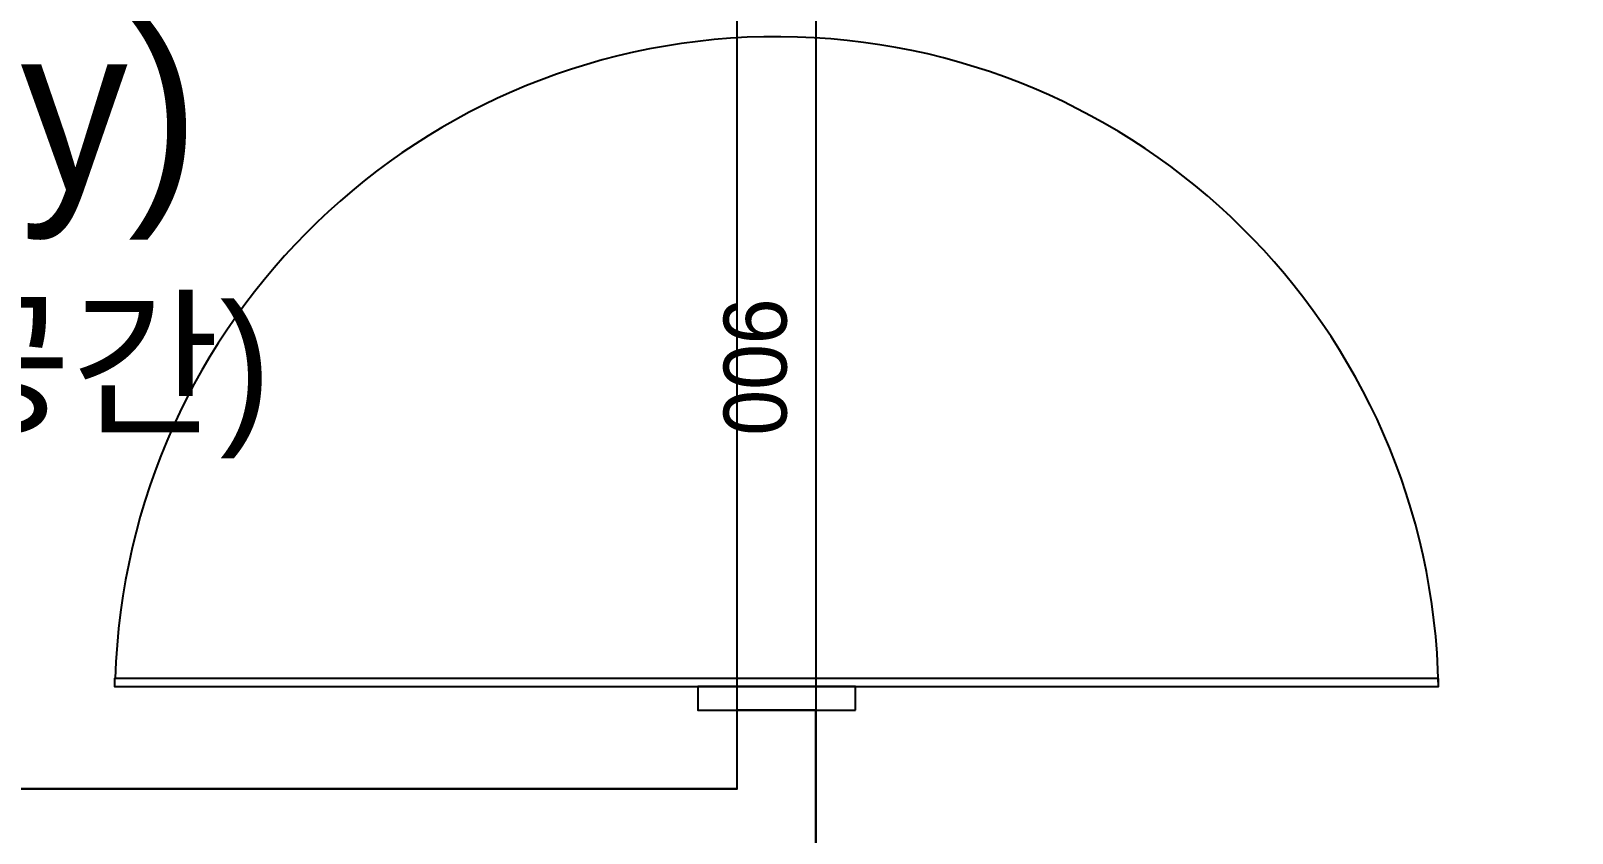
# Model space of a CAD drawing. Extents: x 11477420 to 23072185, y -28506554 to -14238804.
# Drawn here: x 11485300 to 11487256, y -14281356 to -14280337 of the extents above; entities that cross this region are included whole.
import ezdxf
from ezdxf.enums import TextEntityAlignment as Align

# ---------------------------------------------------------------- set-up
doc = ezdxf.new("R2010")
doc.units = 0
doc.header["$LTSCALE"] = 50
doc.header["$MEASUREMENT"] = 0
doc.layers.get('0').update_dxf_attribs({"linetype": 'CONTINUOUS'})
for name, color, linetype in [('1.천장.벽체선(내벽)', 3, 'CONTINUOUS'), ('2.글자선', 60, 'CONTINUOUS'), ('3.기호.계단선', 30, 'CONTINUOUS'), ('C-WIN', 4, 'CONTINUOUS'), ('CO-DO-FR', 7, 'CONTINUOUS'), ('CO-DOOR', 8, 'CONTINUOUS')]:
    doc.layers.add(name, color=color, linetype=linetype)
doc.styles.add('W-TEXT2', font='Dotum.ttf')
doc.styles.add('코레일둥고', font='Korail_Round_Gothic_Medium.ttf')

# ---------------------------------------------------------------- blocks, each defined once
blk = doc.blocks.new('flooor2')
at = {"layer": '1.천장.벽체선(내벽)', "ltscale": 30}
for p, q in [((11520596.1, -14281299.4), (11520596.1, -14281199.4)), ((11520696.1, -14281199.4), (11520596.1, -14281199.4)), ((11520696.1, -14282299.4), (11520696.1, -14281199.4)), ((11520596.1, -14281299.4), (11517596.1, -14281299.4))]:
    blk.add_line(p, q, dxfattribs=at)
at = {"layer": 'CO-DO-FR', "color": 8}
blk.add_lwpolyline([(11520746.1, -14281199.4), (11520746.1, -14281169.4), (11520546.1, -14281169.4), (11520546.1, -14281199.4)], close=True, dxfattribs=at)
at = {"layer": 'CO-DOOR'}
blk.add_lwpolyline([(11521486.1, -14281159.4), (11519806.1, -14281159.4), (11519806.1, -14281169.4), (11521486.1, -14281169.4)], close=True, dxfattribs=at)
blk.add_arc((11520646.4, -14281184.2), 839.8, 1.0082, 178.3093, dxfattribs=at)
at = {"layer": '2.글자선', "color": 8, "style": 'W-TEXT2'}
blk.add_text('900', height=80, rotation=270, dxfattribs=at).set_placement((11520618.9, -14280763.7), align=Align.MIDDLE_CENTER)

msp = doc.modelspace()

# ---------------------------------------------------------------- linework, layer by layer
at = {"layer": '3.기호.계단선', "ltscale": 30}
msp.add_lwpolyline([(11486296.1, -14272844.4), (11486296.1, -14283399.4), (11487796.1, -14283399.4), (11487796.1, -14276599.4), (11494338.1, -14276599.4), (11494338.1, -14283399.4), (11495838.1, -14283399.4), (11495838.1, -14277399.4), (11503474.1, -14277399.4), (11503474.1, -14269794.4), (11497316.1, -14269794.4), (11497316.1, -14274394.4, -0.414214), (11496916.1, -14274794.4), (11493396.1, -14274794.4), (11493396.1, -14272844.4), (11489246.1, -14272844.4), (11489246.1, -14274794.4), (11488196.1, -14274794.4, -0.414214), (11487796.1, -14274394.4), (11487796.1, -14272844.4), (11486296.1, -14272844.4)], format="xyb", dxfattribs=at)
msp.add_lwpolyline([(11486196.1, -14279399.4), (11483196.1, -14279399.4), (11483196.1, -14281299.4), (11486196.1, -14281299.4)], close=True, dxfattribs=at)

# ---------------------------------------------------------------- block references
msp.add_blockref('flooor2', (-34400, 0))

# ---------------------------------------------------------------- texts
at = {"layer": 'C-WIN', "color": 0, "style": '코레일둥고'}
msp.add_text('5.70㎡(1.72py)', height=208.333, dxfattribs=at).set_placement((11485513.7, -14280539.5), align=Align.RIGHT)
msp.add_text('(피부관리를 하는 공간)', height=150, dxfattribs=at).set_placement((11483671.1, -14280684.7), align=Align.TOP_LEFT)

doc.saveas('drawing.dxf')
